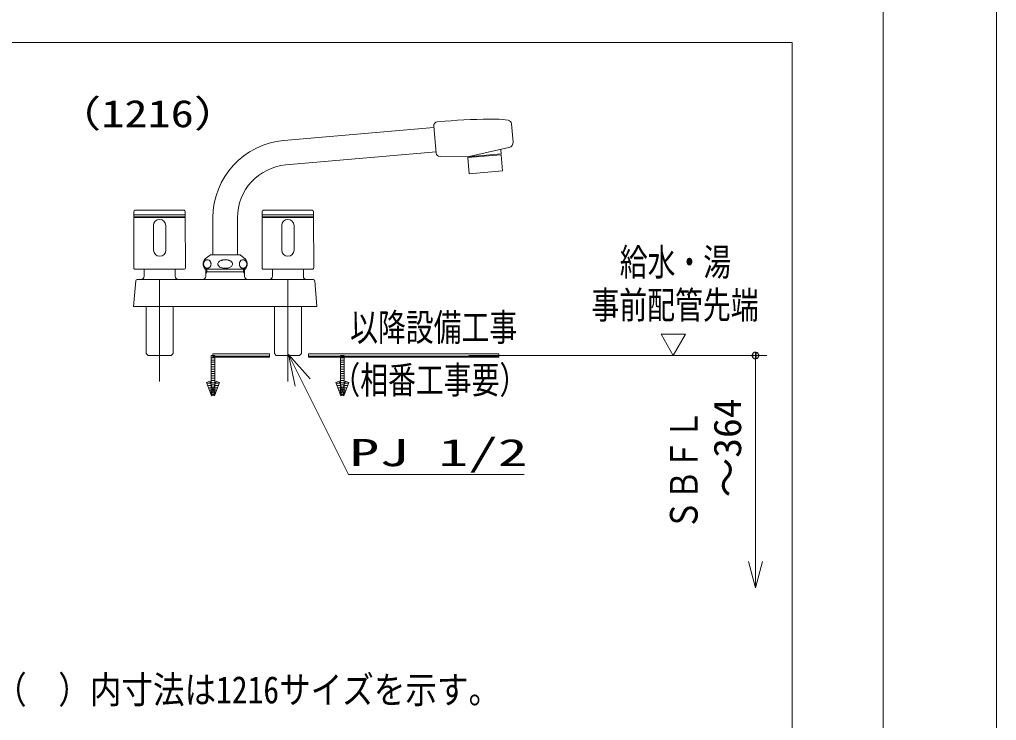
# Model space of a CAD drawing. Units: millimetres on the paper. Extents: x -305 to 305, y -152 to 152.
# Drawn here: x 32.7 to 119, y 7.3 to 69.2 of the extents above; entities that cross this region are included whole.
import ezdxf
from ezdxf.enums import TextEntityAlignment as Align

# ---------------------------------------------------------------- set-up
doc = ezdxf.new("R2010")
doc.units = ezdxf.units.MM
doc.linetypes.add('LONG_CHAIN', pattern=[21, 18, -1, 1, -1])
for name, color, linetype, lineweight in [('0-1_RV', 7, 'Continuous', 9), ('0-2_0', 7, 'Continuous', 9), ('0-4_図面枠', 3, 'Continuous', 9), ('0-5_DEFPOINTS', 7, 'Continuous', 9)]:
    doc.layers.add(name, color=color, linetype=linetype, lineweight=lineweight)
doc.styles.add('ＭＳ ゴシック', font='')
doc.styles.get('ＭＳ ゴシック').set_extended_font_data('MS Gothic')

# ---------------------------------------------------------------- blocks, each defined once
blk = doc.blocks.new('_DOTSMALL')
at = {"layer": '0-2_0'}
for p, q in [((0.0746, 0.1), (-0.0746, 0.1)), ((0.1223, -0.0248), (-0.1223, -0.0248))]:
    blk.add_line(p, q, dxfattribs=at)
for points in [[(0.125, 0), (0.124, 0.0157), (0.1211, 0.0311), (0.1162, 0.046), (0.1095, 0.0602), (0.1011, 0.0735), (0.0911, 0.0856), (0.0797, 0.0963), (0.067, 0.1055), (0.0532, 0.1131), (0.0386, 0.1189), (0.0234, 0.1228), (0.0078, 0.1248), (-0.0078, 0.1248), (-0.0234, 0.1228), (-0.0386, 0.1189), (-0.0532, 0.1131), (-0.067, 0.1055), (-0.0797, 0.0963), (-0.0911, 0.0856), (-0.1011, 0.0735), (-0.1095, 0.0602), (-0.1162, 0.046), (-0.1211, 0.0311), (-0.124, 0.0157), (-0.125, 0), (0, 0)], [(-0.125, 0), (-0.124, -0.0157), (-0.1211, -0.0311), (-0.1162, -0.046), (-0.1095, -0.0602), (-0.1011, -0.0735), (-0.0911, -0.0856), (-0.0797, -0.0963), (-0.067, -0.1055), (-0.0532, -0.1131), (-0.0386, -0.1189), (-0.0234, -0.1228), (-0.0078, -0.1248), (0.0078, -0.1248), (0.0234, -0.1228), (0.0386, -0.1189), (0.0532, -0.1131), (0.067, -0.1055), (0.0797, -0.0963), (0.0911, -0.0856), (0.1011, -0.0735), (0.1095, -0.0602), (0.1162, -0.046), (0.1211, -0.0311), (0.124, -0.0157), (0.125, 0), (0, 0)]]:
    blk.add_lwpolyline(points, close=True, dxfattribs=at)
blk = doc.blocks.new('_OPEN30')
at = {"layer": '0-2_0'}
blk.add_line((0, 0), (-1, 0), dxfattribs=at)
blk.add_lwpolyline([(-1, 0.2679), (0, 0), (-1, -0.2679)], dxfattribs=at)
blk = doc.blocks.new('TRI')
at = {"layer": '0-2_0'}
blk.add_lwpolyline([(0.5, 0.866), (0, 0), (1, 0)], close=True, dxfattribs=at)

msp = doc.modelspace()

# ---------------------------------------------------------------- linework, layer by layer
at = {"layer": '0-1_RV'}
for p, q in [((-43.041, 67.127), (100.948, 67.127)), ((100.948, 67.127), (100.948, -49.602)), ((69.301, 59.633), (56.034, 58.472)), ((69.5, 57.364), (69.291, 59.747)), ((69.602, 60.117), (70.251, 60.174)), ((76.287, 58.333), (76.145, 59.953)), ((75.93, 57.847), (72.278, 57.043)), ((69.49, 57.473), (56.223, 56.313)), ((72.278, 57.043), (69.84, 57.052)), ((75.232, 57.302), (72.277, 57.043)), ((75.239, 57.22), (72.284, 56.962)), ((72.408, 55.541), (72.284, 56.962)), ((75.198, 57.686), (75.232, 57.302)), ((75.363, 55.799), (75.239, 57.22)), ((72.408, 55.541), (75.363, 55.799)), ((42.804, 52.193), (42.804, 51.736)), ((42.804, 51.907), (47.345, 51.907)), ((47.345, 52.195), (47.345, 51.736)), ((54.132, 52.193), (54.132, 51.736)), ((54.132, 51.907), (58.673, 51.907)), ((58.673, 52.195), (58.673, 51.736)), ((42.795, 47.23), (42.804, 51.657)), ((42.804, 51.736), (47.345, 51.736)), ((42.827, 51.679), (45.075, 51.679)), ((45.075, 51.679), (42.907, 51.679)), ((44.539, 48.797), (44.534, 50.965)), ((47.323, 51.679), (45.075, 51.679)), ((45.623, 48.799), (45.618, 50.967)), ((46.319, 51.679), (47.243, 51.679)), ((47.243, 51.736), (47.243, 51.679)), ((47.354, 47.23), (47.345, 51.656)), ((49.785, 51.652), (49.785, 50.358)), ((51.952, 51.652), (51.952, 50.358)), ((54.123, 47.23), (54.132, 51.656)), ((54.132, 51.736), (58.673, 51.736)), ((54.154, 51.679), (56.402, 51.679)), ((56.402, 51.679), (54.234, 51.679)), ((55.866, 48.797), (55.862, 50.965)), ((58.65, 51.679), (56.402, 51.679)), ((56.95, 48.799), (56.946, 50.967)), ((57.646, 51.679), (58.57, 51.679)), ((58.57, 51.736), (58.57, 51.679)), ((58.682, 47.23), (58.673, 51.656)), ((49.785, 48.368), (49.785, 50.358)), ((51.952, 48.368), (51.952, 50.358)), ((49.556, 48.368), (49.214, 48.121)), ((50.868, 48.368), (49.556, 48.368)), ((50.868, 48.368), (52.181, 48.368)), ((52.181, 48.368), (52.523, 48.121)), ((48.961, 47.602), (48.96, 47.57)), ((48.96, 47.57), (48.961, 47.537)), ((48.965, 47.635), (48.961, 47.602)), ((48.961, 47.537), (48.964, 47.504)), ((48.964, 47.504), (48.97, 47.472)), ((48.972, 47.668), (48.965, 47.635)), ((48.97, 47.472), (48.979, 47.439)), ((48.981, 47.7), (48.972, 47.668)), ((48.993, 47.731), (48.981, 47.7)), ((49.008, 47.762), (48.993, 47.731)), ((49.025, 47.792), (49.008, 47.762)), ((49.046, 47.821), (49.025, 47.792)), ((49.069, 47.848), (49.046, 47.821)), ((49.096, 47.873), (49.069, 47.848)), ((49.125, 47.894), (49.096, 47.873)), ((49.157, 47.913), (49.125, 47.894)), ((49.192, 47.928), (49.157, 47.913)), ((49.228, 47.938), (49.192, 47.928)), ((49.265, 47.943), (49.228, 47.938)), ((49.287, 47.944), (49.265, 47.943)), ((49.303, 47.944), (49.287, 47.944)), ((49.341, 47.939), (49.303, 47.944)), ((49.377, 47.93), (49.341, 47.939)), ((49.412, 47.916), (49.377, 47.93)), ((49.444, 47.898), (49.412, 47.916)), ((49.475, 47.876), (49.444, 47.898)), ((49.502, 47.852), (49.475, 47.876)), ((49.526, 47.826), (49.502, 47.852)), ((49.547, 47.797), (49.526, 47.826)), ((49.565, 47.767), (49.547, 47.797)), ((49.58, 47.737), (49.565, 47.767)), ((49.592, 47.705), (49.58, 47.737)), ((49.602, 47.673), (49.592, 47.705)), ((49.598, 47.445), (49.606, 47.477)), ((49.609, 47.641), (49.602, 47.673)), ((49.606, 47.477), (49.612, 47.51)), ((49.613, 47.608), (49.609, 47.641)), ((49.612, 47.51), (49.615, 47.542)), ((49.615, 47.575), (49.613, 47.608)), ((49.615, 47.542), (49.615, 47.575)), ((50.218, 47.612), (50.213, 47.566)), ((50.213, 47.566), (50.214, 47.547)), ((50.214, 47.546), (50.229, 47.483)), ((50.24, 47.674), (50.218, 47.612)), ((50.229, 47.483), (50.261, 47.424)), ((50.278, 47.73), (50.24, 47.674)), ((50.325, 47.777), (50.278, 47.73)), ((50.377, 47.816), (50.325, 47.777)), ((50.43, 47.847), (50.377, 47.816)), ((50.483, 47.872), (50.43, 47.847)), ((50.534, 47.891), (50.483, 47.872)), ((50.582, 47.906), (50.534, 47.891)), ((50.628, 47.918), (50.582, 47.906)), ((50.671, 47.926), (50.628, 47.918)), ((50.713, 47.933), (50.671, 47.926)), ((50.753, 47.938), (50.713, 47.933)), ((50.792, 47.941), (50.753, 47.938)), ((50.831, 47.943), (50.792, 47.941)), ((50.868, 47.944), (50.831, 47.943)), ((50.884, 47.944), (50.869, 47.944)), ((50.922, 47.943), (50.884, 47.944)), ((50.961, 47.94), (50.922, 47.943)), ((51, 47.936), (50.961, 47.94)), ((51.041, 47.931), (51, 47.936)), ((51.084, 47.923), (51.041, 47.931)), ((51.128, 47.913), (51.083, 47.923)), ((51.175, 47.9), (51.128, 47.913)), ((51.224, 47.883), (51.175, 47.9)), ((51.276, 47.862), (51.224, 47.883)), ((51.329, 47.835), (51.276, 47.862)), ((51.382, 47.801), (51.329, 47.835)), ((51.433, 47.758), (51.382, 47.801)), ((51.476, 47.707), (51.433, 47.758)), ((51.459, 47.402), (51.497, 47.457)), ((51.508, 47.649), (51.476, 47.707)), ((51.497, 47.457), (51.519, 47.519)), ((51.523, 47.585), (51.508, 47.649)), ((51.519, 47.519), (51.524, 47.566)), ((51.524, 47.566), (51.523, 47.585)), ((52.123, 47.602), (52.122, 47.57)), ((52.122, 47.57), (52.123, 47.537)), ((52.127, 47.635), (52.123, 47.602)), ((52.123, 47.537), (52.126, 47.504)), ((52.126, 47.504), (52.132, 47.472)), ((52.134, 47.668), (52.127, 47.635)), ((52.132, 47.472), (52.141, 47.44)), ((52.143, 47.7), (52.134, 47.668)), ((52.155, 47.731), (52.143, 47.7)), ((52.17, 47.762), (52.155, 47.731)), ((52.187, 47.792), (52.17, 47.762)), ((52.208, 47.821), (52.187, 47.792)), ((52.231, 47.848), (52.208, 47.821)), ((52.258, 47.873), (52.231, 47.848)), ((52.287, 47.894), (52.258, 47.873)), ((52.319, 47.913), (52.287, 47.894)), ((52.354, 47.928), (52.319, 47.913)), ((52.39, 47.938), (52.354, 47.928)), ((52.427, 47.943), (52.39, 47.938)), ((52.45, 47.944), (52.428, 47.943)), ((52.465, 47.944), (52.449, 47.944)), ((52.503, 47.939), (52.465, 47.944)), ((52.539, 47.93), (52.503, 47.939)), ((52.574, 47.916), (52.539, 47.93)), ((52.606, 47.898), (52.574, 47.916)), ((52.637, 47.876), (52.606, 47.898)), ((52.664, 47.852), (52.637, 47.876)), ((52.688, 47.826), (52.664, 47.852)), ((52.709, 47.797), (52.688, 47.826)), ((52.727, 47.767), (52.709, 47.797)), ((52.742, 47.737), (52.727, 47.767)), ((52.754, 47.705), (52.742, 47.737)), ((52.764, 47.673), (52.754, 47.705)), ((52.76, 47.445), (52.768, 47.477)), ((52.771, 47.641), (52.764, 47.673)), ((52.768, 47.477), (52.774, 47.51)), ((52.775, 47.608), (52.771, 47.641)), ((52.774, 47.51), (52.777, 47.542)), ((52.777, 47.575), (52.775, 47.608)), ((52.777, 47.542), (52.777, 47.575)), ((42.907, 47.115), (45.075, 47.115)), ((42.91, 47.115), (45.075, 47.115)), ((43.706, 47.115), (43.706, 46.485)), ((47.24, 47.115), (45.075, 47.115)), ((46.444, 47.115), (46.444, 46.485)), ((48.979, 47.439), (48.99, 47.408)), ((48.99, 47.408), (49.004, 47.377)), ((49.004, 47.377), (49.02, 47.346)), ((49.02, 47.346), (49.04, 47.317)), ((49.04, 47.317), (49.063, 47.29)), ((49.063, 47.29), (49.089, 47.265)), ((49.089, 47.265), (49.118, 47.242)), ((50.868, 47.113), (49.1, 47.113)), ((49.118, 47.242), (49.149, 47.223)), ((49.149, 47.223), (49.183, 47.207)), ((49.157, 47.113), (49.157, 46.485)), ((49.157, 46.885), (52.58, 46.885)), ((49.25, 46.885), (49.157, 46.724)), ((49.183, 47.207), (49.219, 47.196)), ((49.219, 47.196), (49.256, 47.189)), ((49.25, 47.113), (49.25, 46.885)), ((49.256, 47.189), (49.288, 47.187)), ((49.288, 47.187), (49.325, 47.19)), ((49.325, 47.19), (49.362, 47.197)), ((49.362, 47.197), (49.398, 47.209)), ((49.398, 47.209), (49.431, 47.226)), ((49.431, 47.226), (49.462, 47.246)), ((49.462, 47.246), (49.491, 47.269)), ((49.491, 47.269), (49.516, 47.294)), ((49.516, 47.294), (49.538, 47.322)), ((49.538, 47.322), (49.558, 47.351)), ((49.558, 47.351), (49.574, 47.382)), ((49.574, 47.382), (49.587, 47.413)), ((49.587, 47.413), (49.598, 47.445)), ((50.261, 47.424), (50.304, 47.373)), ((50.304, 47.373), (50.355, 47.331)), ((50.355, 47.331), (50.408, 47.296)), ((50.408, 47.296), (50.461, 47.269)), ((50.461, 47.269), (50.513, 47.248)), ((50.513, 47.248), (50.562, 47.231)), ((50.562, 47.231), (50.609, 47.218)), ((50.609, 47.218), (50.653, 47.208)), ((50.653, 47.208), (50.696, 47.201)), ((50.696, 47.201), (50.737, 47.195)), ((50.737, 47.195), (50.776, 47.191)), ((50.776, 47.191), (50.815, 47.189)), ((50.815, 47.189), (50.853, 47.187)), ((50.853, 47.187), (50.869, 47.187)), ((50.868, 47.113), (52.637, 47.113)), ((50.869, 47.187), (50.906, 47.188)), ((50.906, 47.188), (50.945, 47.19)), ((50.945, 47.19), (50.984, 47.193)), ((50.984, 47.193), (51.024, 47.198)), ((51.024, 47.198), (51.066, 47.205)), ((51.066, 47.205), (51.109, 47.214)), ((51.109, 47.214), (51.155, 47.225)), ((51.155, 47.225), (51.203, 47.24)), ((51.203, 47.24), (51.254, 47.26)), ((51.254, 47.26), (51.307, 47.284)), ((51.307, 47.284), (51.36, 47.315)), ((51.36, 47.315), (51.412, 47.354)), ((51.412, 47.354), (51.459, 47.402)), ((52.14, 47.44), (52.152, 47.408)), ((52.152, 47.408), (52.166, 47.376)), ((52.166, 47.377), (52.182, 47.346)), ((52.182, 47.346), (52.202, 47.317)), ((52.202, 47.317), (52.225, 47.29)), ((52.225, 47.29), (52.251, 47.265)), ((52.251, 47.265), (52.28, 47.242)), ((52.28, 47.242), (52.311, 47.223)), ((52.311, 47.223), (52.345, 47.207)), ((52.345, 47.207), (52.381, 47.196)), ((52.381, 47.196), (52.418, 47.189)), ((52.418, 47.189), (52.449, 47.187)), ((52.45, 47.187), (52.487, 47.19)), ((52.487, 47.19), (52.524, 47.197)), ((52.487, 47.113), (52.487, 46.885)), ((52.487, 46.885), (52.58, 46.724)), ((52.524, 47.197), (52.56, 47.209)), ((52.56, 47.209), (52.593, 47.226)), ((52.58, 47.113), (52.58, 46.485)), ((52.593, 47.226), (52.624, 47.246)), ((52.624, 47.246), (52.653, 47.269)), ((52.653, 47.269), (52.678, 47.294)), ((52.678, 47.294), (52.7, 47.322)), ((52.7, 47.322), (52.72, 47.351)), ((52.72, 47.351), (52.736, 47.382)), ((52.736, 47.382), (52.749, 47.413)), ((52.749, 47.413), (52.76, 47.445)), ((54.235, 47.115), (56.402, 47.115)), ((54.237, 47.115), (56.402, 47.115)), ((55.033, 47.115), (55.033, 46.485)), ((58.568, 47.115), (56.402, 47.115)), ((57.771, 47.115), (57.771, 46.485)), ((42.968, 46.096), (42.768, 43.804)), ((43.082, 46.2), (43.68, 46.2)), ((43.68, 46.2), (46.419, 46.2)), ((49.157, 46.2), (46.419, 46.2)), ((48.872, 46.2), (52.58, 46.2)), ((49.785, 46.2), (51.952, 46.2)), ((52.58, 46.2), (55.318, 46.2)), ((58.057, 46.2), (55.318, 46.2)), ((58.655, 46.2), (58.057, 46.2)), ((58.769, 46.096), (58.969, 43.804)), ((58.969, 43.804), (42.768, 43.804)), ((43.879, 39.662), (43.879, 43.804)), ((46.27, 39.662), (46.27, 43.804)), ((55.207, 39.662), (55.207, 43.804)), ((57.598, 39.662), (57.598, 43.804)), ((44.051, 39.491), (43.879, 39.662)), ((46.099, 39.491), (44.051, 39.491)), ((46.099, 39.491), (46.27, 39.662)), ((49.939, 39.292), (49.639, 39.292)), ((49.939, 39.092), (49.639, 39.092)), ((49.939, 38.892), (49.639, 38.892)), ((54.771, 39.641), (49.789, 39.641)), ((54.771, 39.641), (49.789, 39.641)), ((54.771, 39.441), (49.789, 39.441)), ((55.378, 39.491), (55.207, 39.662)), ((57.426, 39.491), (55.378, 39.491)), ((57.426, 39.491), (57.598, 39.662)), ((75.039, 39.641), (58.222, 39.641)), ((75.039, 39.641), (58.222, 39.641)), ((75.039, 39.441), (58.222, 39.441)), ((61.365, 39.292), (61.065, 39.292)), ((61.365, 39.092), (61.065, 39.092)), ((61.365, 38.892), (61.065, 38.892)), ((72.391, 39.491), (98.699, 39.491)), ((97.699, 39.491), (97.699, 21.314)), ((49.939, 38.692), (49.639, 38.692)), ((49.939, 38.492), (49.639, 38.492)), ((49.939, 38.292), (49.639, 38.292)), ((49.939, 38.092), (49.639, 38.092)), ((61.365, 38.692), (61.065, 38.692)), ((61.365, 38.492), (61.065, 38.492)), ((61.365, 38.292), (61.065, 38.292)), ((61.365, 38.092), (61.065, 38.092)), ((49.939, 37.892), (49.639, 37.892)), ((49.939, 37.692), (49.639, 37.692)), ((49.939, 37.492), (49.639, 37.492)), ((49.939, 37.292), (49.639, 37.292)), ((61.365, 37.892), (61.065, 37.892)), ((61.365, 37.692), (61.065, 37.692)), ((61.365, 37.492), (61.065, 37.492)), ((61.365, 37.292), (61.065, 37.292)), ((49.567, 37.041), (49.248, 37.041)), ((49.64, 36.841), (49.32, 36.841)), ((49.713, 36.641), (49.393, 36.641)), ((49.785, 36.441), (49.466, 36.441)), ((49.858, 36.241), (49.539, 36.241)), ((49.939, 37.092), (49.639, 37.092)), ((49.939, 36.892), (49.639, 36.892)), ((49.939, 36.692), (49.639, 36.692)), ((49.939, 36.492), (49.639, 36.492)), ((49.939, 36.292), (49.639, 36.292)), ((50.039, 36.241), (49.72, 36.241)), ((50.112, 36.441), (49.793, 36.441)), ((50.185, 36.641), (49.865, 36.641)), ((50.258, 36.841), (49.938, 36.841)), ((50.33, 37.041), (50.011, 37.041)), ((60.993, 37.041), (60.674, 37.041)), ((61.066, 36.841), (60.747, 36.841)), ((61.139, 36.641), (60.82, 36.641)), ((61.212, 36.441), (60.893, 36.441)), ((61.285, 36.241), (60.965, 36.241)), ((61.365, 37.092), (61.065, 37.092)), ((61.365, 36.892), (61.065, 36.892)), ((61.365, 36.692), (61.065, 36.692)), ((61.365, 36.492), (61.065, 36.492)), ((61.365, 36.292), (61.065, 36.292)), ((61.466, 36.241), (61.146, 36.241)), ((61.538, 36.441), (61.219, 36.441)), ((61.611, 36.641), (61.292, 36.641)), ((61.684, 36.841), (61.365, 36.841)), ((61.757, 37.041), (61.438, 37.041)), ((49.923, 36.041), (49.612, 36.041)), ((49.939, 36.092), (49.639, 36.092)), ((49.966, 36.041), (49.655, 36.041)), ((61.349, 36.041), (61.038, 36.041)), ((61.365, 36.092), (61.065, 36.092)), ((61.393, 36.041), (61.082, 36.041))]:
    msp.add_line(p, q, dxfattribs=at)
at = {"layer": '0-1_RV', "linetype": 'LONG_CHAIN'}
for p, q in [((45.075, 46.2), (45.075, 37.209)), ((56.402, 46.2), (56.402, 37.209))]:
    msp.add_line(p, q, dxfattribs=at)
at = {"layer": '0-1_RV'}
for points in [[(49.639, 39.491), (49.639, 35.992), (49.939, 35.992), (49.939, 39.491)], [(49.789, 39.341), (54.771, 39.341), (54.771, 39.641), (49.789, 39.641)], [(58.222, 39.341), (75.039, 39.341), (75.039, 39.641), (58.222, 39.641)], [(61.065, 39.491), (61.065, 35.992), (61.365, 35.992), (61.365, 39.491)], [(49.219, 37.12), (49.648, 35.941), (49.93, 36.044), (49.501, 37.222)], [(50.077, 37.222), (49.648, 36.044), (49.93, 35.941), (50.359, 37.12)], [(60.645, 37.12), (61.074, 35.941), (61.356, 36.044), (60.927, 37.222)], [(61.504, 37.222), (61.074, 36.044), (61.356, 35.941), (61.785, 37.12)]]:
    msp.add_lwpolyline(points, close=True, dxfattribs=at)
msp.add_lwpolyline([(77.275, 28.985), (61.767, 28.985), (57.709, 37.101)], dxfattribs=at)
for centre, radius, start, end in [((69.632, 59.776), 0.342, 95.00001, 185), ((74.627, 10.162), 50.203, 89.80799, 95), ((74.776, 54.66), 5.705, 78.94299, 89.80799), ((75.804, 59.923), 0.342, 4.99999, 78.94299), ((56.63, 51.652), 6.846, 94.99965, 180), ((75.832, 58.293), 0.456, 282.411, 4.99999), ((69.841, 57.394), 0.342, 185, 269.803), ((56.63, 51.652), 4.678, 94.99984, 180), ((42.918, 52.195), 0.114, 91.084, 180.00001), ((45.075, -61.769), 114.098, 90, 91.084), ((45.075, -61.769), 114.098, 88.916, 90), ((47.231, 52.195), 0.114, 0, 88.916), ((54.246, 52.195), 0.114, 91.084, 180.00001), ((56.402, -61.769), 114.098, 90, 91.084), ((56.402, -61.769), 114.098, 88.916, 90), ((58.559, 52.195), 0.114, 0, 88.916), ((42.827, 51.656), 0.0228, 90, 179.886), ((45.076, 50.966), 0.542, 0.11371, 180.11371), ((47.323, 51.656), 0.0228, 0.115, 90), ((54.154, 51.656), 0.0228, 90, 179.886), ((56.404, 50.966), 0.542, 0.11371, 180.11371), ((58.65, 51.656), 0.0228, 0.115, 90), ((45.081, 48.798), 0.542, 180.11372, 0.11371), ((56.408, 48.798), 0.542, 180.11372, 0.11371), ((49.613, 47.566), 0.685, 125.724, 221.41499), ((52.124, 47.566), 0.685, 318.586, 54.276), ((42.91, 47.229), 0.114, 179.885, 270), ((47.24, 47.229), 0.114, 270, 0.115), ((54.237, 47.229), 0.114, 179.885, 270), ((58.568, 47.229), 0.114, 270, 0.115), ((43.082, 46.086), 0.114, 90, 175.00001), ((43.42, 46.485), 0.285, 270, 359.998), ((46.729, 46.485), 0.285, 179.99999, 270), ((48.872, 46.485), 0.285, 270, 0), ((52.865, 46.485), 0.285, 180.002, 270), ((54.748, 46.485), 0.285, 270, 0), ((58.057, 46.485), 0.285, 180.002, 270), ((58.655, 46.086), 0.114, 5, 90)]:
    msp.add_arc(centre, radius, start, end, dxfattribs=at)
at = {"layer": '0-4_図面枠'}
msp.add_lwpolyline([(-291.017, -138.498), (108.983, -138.498), (108.983, 138.502), (-291.017, 138.502)], close=True, dxfattribs=at)
at = {"layer": '0-5_DEFPOINTS'}
msp.add_line((118.983, -148.498), (118.983, 148.502), dxfattribs=at)

# ---------------------------------------------------------------- block references
at = {"layer": '0-1_RV'}
for name, p, xscale, yscale, rotation in [('TRI', (90.442, 39.491), 2.16, 2.16, 60), ('_OPEN30', (56.47, 39.579), 2.77, 2.77, 116.56505), ('_DOTSMALL', (97.699, 39.491), 2.32, 2.32, 90), ('_OPEN30', (97.699, 18.994), 2.32, 2.32, 270)]:
    msp.add_blockref(name, p, dxfattribs=dict(at, xscale=xscale, yscale=yscale, rotation=rotation))

# ---------------------------------------------------------------- texts
at = {"layer": '0-1_RV', "style": 'ＭＳ ゴシック'}
for s, width, p in [('（1216）', 1.25, (35.819, 58.925)), ('給水・湯', 0.75, (85.715, 45.811)), ('事前配管先端', 0.75, (83.216, 42.02)), ('以降設備工事', 0.75, (61.898, 40.054)), ('（相番工事要）', 0.75, (60.33, 35.409)), ('PJ 1/2', 1.6, (61.85, 29)), ('※（\u3000）内寸法は1216サイズを示す。', 0.85, (27.758, 8.058))]:
    msp.add_text(s, height=2.405, dxfattribs=dict(at, width=width)).set_placement(p, align=Align.BOTTOM_LEFT)
for s, width, p in [('\u3000～364', 1.05, (97.169, 23.462)), ('ＳＢＦＬ', 0.8, (93.324, 24.068))]:
    msp.add_text(s, height=2.444, rotation=90, dxfattribs=dict(at, width=width)).set_placement(p, align=Align.BOTTOM_LEFT)

doc.saveas('drawing.dxf')
